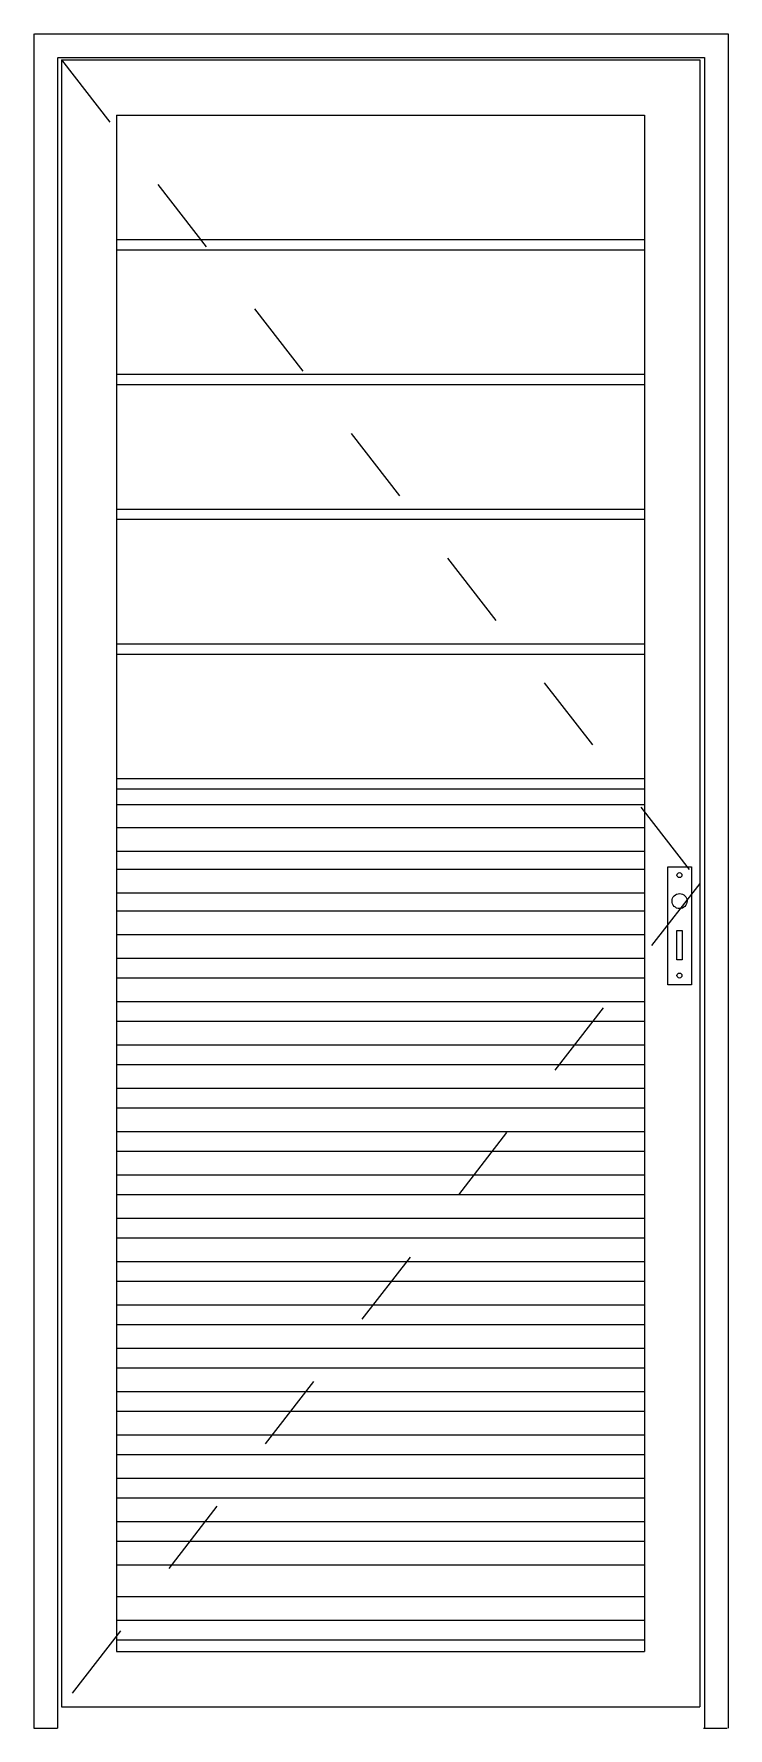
# Model space of a CAD drawing. Header units: millimetres. Extents: x 8.08 to 8.96, y 1331.34 to 1333.49.
import ezdxf

# ---------------------------------------------------------------- set-up
doc = ezdxf.new("R2010")
doc.units = ezdxf.units.MM
doc.header["$LTSCALE"] = 0.5
doc.linetypes.add('HIDDEN2', pattern=[0.1875, 0.125, -0.0625])
doc.layers.add('Gravia_Portas', color=1, linetype='Continuous')
doc.layers.add('Gravia_Portas_hidden2', color=1, linetype='HIDDEN2')

msp = doc.modelspace()

# ---------------------------------------------------------------- linework, layer by layer
at = {"layer": 'Gravia_Portas', "color": 2}
for p, q in [((8.0796, 1333.488), (8.0796, 1331.338)), ((8.0806, 1333.488), (8.9606, 1333.488)), ((8.9606, 1333.488), (8.9606, 1331.338))]:
    msp.add_line(p, q, dxfattribs=at)
at = {"layer": 'Gravia_Portas'}
for p, q in [((8.1096, 1333.458), (8.1096, 1331.338)), ((8.1106, 1333.458), (8.9306, 1333.458)), ((8.1146, 1333.455), (8.1146, 1331.365)), ((8.1146, 1333.455), (8.9246, 1333.455)), ((8.9246, 1333.455), (8.9246, 1331.365)), ((8.9306, 1333.458), (8.9306, 1331.338)), ((8.1846, 1333.385), (8.1846, 1331.435)), ((8.1846, 1333.385), (8.8546, 1333.385)), ((8.8546, 1333.385), (8.8546, 1331.435)), ((8.1846, 1333.227), (8.8546, 1333.227)), ((8.1846, 1333.214), (8.8546, 1333.214)), ((8.1846, 1333.056), (8.8546, 1333.056)), ((8.1846, 1333.043), (8.8546, 1333.043)), ((8.1846, 1332.885), (8.8546, 1332.885)), ((8.1846, 1332.872), (8.8546, 1332.872)), ((8.1846, 1332.714), (8.8546, 1332.714)), ((8.1846, 1332.701), (8.8546, 1332.701)), ((8.1846, 1332.543), (8.8546, 1332.543)), ((8.1846, 1332.53), (8.8546, 1332.53)), ((8.1846, 1332.51), (8.8546, 1332.51)), ((8.1846, 1332.51), (8.8546, 1332.51)), ((8.1846, 1332.481), (8.8546, 1332.481)), ((8.1846, 1332.451), (8.8546, 1332.451)), ((8.1846, 1332.428), (8.8546, 1332.428)), ((8.884, 1332.281), (8.884, 1332.431)), ((8.884, 1332.431), (8.914, 1332.431)), ((8.914, 1332.431), (8.914, 1332.281)), ((8.1846, 1332.398), (8.8546, 1332.398)), ((8.1846, 1332.375), (8.8546, 1332.375)), ((8.1846, 1332.345), (8.8546, 1332.345)), ((8.8956, 1332.3128), (8.8956, 1332.3503)), ((8.8956, 1332.3503), (8.9024, 1332.3503)), ((8.9024, 1332.3503), (8.9024, 1332.3128)), ((8.1846, 1332.315), (8.8546, 1332.315)), ((8.9024, 1332.3128), (8.8956, 1332.3128)), ((8.1846, 1332.29), (8.8546, 1332.29)), ((8.914, 1332.281), (8.884, 1332.281)), ((8.1846, 1332.26), (8.8546, 1332.26)), ((8.1846, 1332.235), (8.8546, 1332.235)), ((8.1846, 1332.205), (8.8546, 1332.205)), ((8.1846, 1332.18), (8.8546, 1332.18)), ((8.1846, 1332.15), (8.8546, 1332.15)), ((8.1846, 1332.125), (8.8546, 1332.125)), ((8.1846, 1332.095), (8.8546, 1332.095)), ((8.1846, 1332.07), (8.8546, 1332.07)), ((8.1846, 1332.04), (8.8546, 1332.04)), ((8.1846, 1332.015), (8.8546, 1332.015)), ((8.1846, 1331.985), (8.8546, 1331.985)), ((8.1846, 1331.96), (8.8546, 1331.96)), ((8.1846, 1331.93), (8.8546, 1331.93)), ((8.1846, 1331.905), (8.8546, 1331.905)), ((8.1846, 1331.875), (8.8546, 1331.875)), ((8.1846, 1331.85), (8.8546, 1331.85)), ((8.1846, 1331.82), (8.8546, 1331.82)), ((8.1846, 1331.795), (8.8546, 1331.795)), ((8.1846, 1331.765), (8.8546, 1331.765)), ((8.1846, 1331.74), (8.8546, 1331.74)), ((8.1846, 1331.71), (8.8546, 1331.71)), ((8.1846, 1331.685), (8.8546, 1331.685)), ((8.1846, 1331.655), (8.8546, 1331.655)), ((8.1846, 1331.63), (8.8546, 1331.63)), ((8.1846, 1331.6), (8.8546, 1331.6)), ((8.1846, 1331.575), (8.8546, 1331.575)), ((8.1846, 1331.545), (8.8546, 1331.545)), ((8.1846, 1331.505), (8.8546, 1331.505)), ((8.1846, 1331.475), (8.8546, 1331.475)), ((8.1846, 1331.45), (8.8546, 1331.45)), ((8.1846, 1331.435), (8.8546, 1331.435)), ((8.1846, 1331.435), (8.8546, 1331.435)), ((8.1146, 1331.365), (8.9246, 1331.365)), ((8.0796, 1331.338), (8.1096, 1331.338)), ((8.9296, 1331.338), (8.9596, 1331.338))]:
    msp.add_line(p, q, dxfattribs=at)
for centre, radius in [((8.8989, 1332.4204), 0.00318), ((8.899, 1332.3875), 0.00955), ((8.8989, 1332.293), 0.00318)]:
    msp.add_circle(centre, radius, dxfattribs=at)
at = {"layer": 'Gravia_Portas_hidden2'}
for p, q in [((8.1146, 1333.455), (8.9246, 1332.41)), ((8.9246, 1332.41), (8.1146, 1331.365))]:
    msp.add_line(p, q, dxfattribs=at)

doc.saveas('drawing.dxf')
